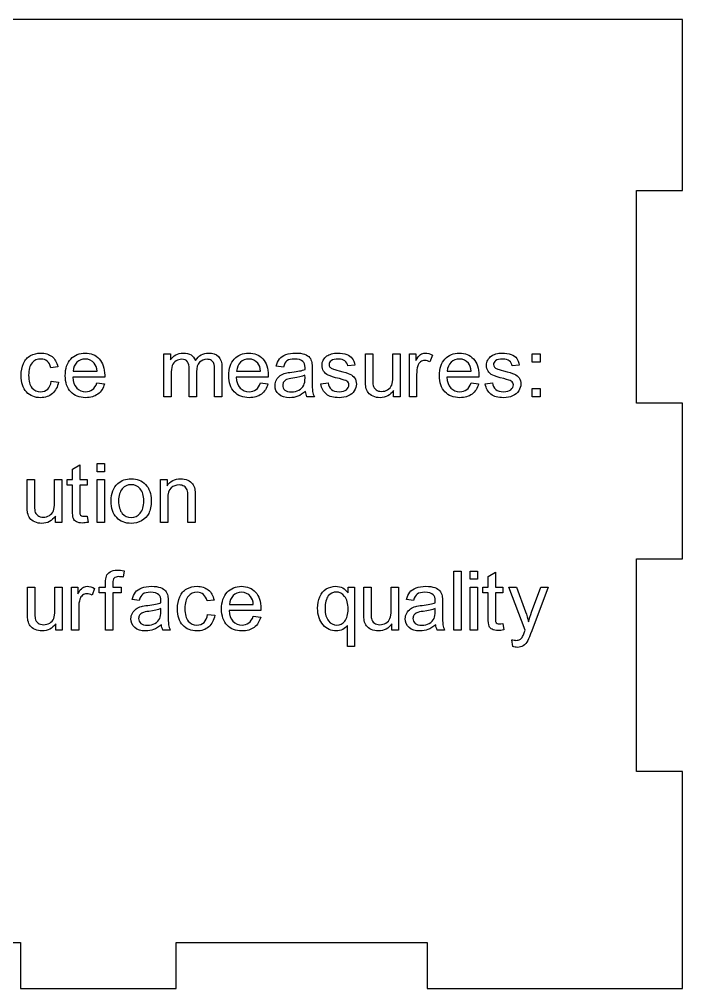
# Model space of a CAD drawing. Extents: x 42.8 to 139, y 87.8 to 151.
# Drawn here: x 95.8 to 139, y 87.8 to 151 of the extents above; entities that cross this region are included whole.
import ezdxf

# ---------------------------------------------------------------- set-up
doc = ezdxf.new("R2010")
doc.units = 0
doc.layers.get('0').update_dxf_attribs({"linetype": 'CONTINUOUS'})

msp = doc.modelspace()

# ---------------------------------------------------------------- linework, layer by layer
at = {"color": 7}
for p, q in [((95.989819, 150.981283), (85.839893, 150.981283)), ((95.989819, 150.981261), (95.989819, 150.981283)), ((105.839745, 150.981261), (95.989819, 150.981261)), ((122.489623, 150.981283), (105.839745, 150.981283)), ((105.839745, 150.981283), (105.839745, 150.981261)), ((122.489623, 150.981261), (122.489623, 150.981283)), ((138.989501, 150.981261), (122.489623, 150.981261)), ((138.989501, 139.831365), (138.989501, 150.981261)), ((135.989523, 125.981468), (135.989523, 139.831365)), ((135.989523, 139.831365), (138.989501, 139.831365)), ((138.989501, 125.981468), (135.989523, 125.981468)), ((138.989501, 115.831542), (138.989501, 125.981468)), ((135.989523, 101.981646), (135.989523, 115.831542)), ((135.989523, 115.831542), (138.989501, 115.831542)), ((138.989501, 101.981646), (135.989523, 101.981646)), ((138.989501, 87.83175), (138.989501, 101.981646)), ((85.989893, 90.831727), (95.839819, 90.831727)), ((95.839819, 90.831727), (95.839819, 87.83175)), ((105.989745, 87.83175), (105.989745, 90.831727)), ((105.989745, 90.831727), (122.339623, 90.831727)), ((122.339623, 90.831727), (122.339623, 87.83175)), ((95.839819, 87.83175), (105.989745, 87.83175)), ((122.339623, 87.83175), (138.989501, 87.83175))]:
    msp.add_line(p, q, dxfattribs=at)
at = {"color": 0}
for p, q in [((105.187415, 126.392929), (105.187415, 129.182929)), ((105.187415, 129.182929), (105.613415, 129.182929)), ((105.613415, 129.182929), (105.613415, 128.792929)), ((118.325415, 127.454929), (118.325415, 129.182929)), ((118.325415, 129.182929), (118.799415, 129.182929)), ((118.799415, 129.182929), (118.799415, 127.640929)), ((120.113415, 127.688929), (120.113415, 129.182929)), ((120.113415, 129.182929), (120.587415, 129.182929)), ((120.587415, 129.182929), (120.587415, 126.392929)), ((121.185415, 126.392929), (121.185415, 129.182929)), ((121.185415, 129.182929), (121.611415, 129.182929)), ((121.611415, 129.182929), (121.611415, 128.756929)), ((122.697415, 129.092929), (122.529415, 128.660929)), ((129.177415, 128.642929), (129.177415, 129.182929)), ((129.177415, 129.182929), (129.717415, 129.182929)), ((129.717415, 129.182929), (129.717415, 128.642929)), ((98.275415, 128.348929), (97.819415, 128.288929)), ((106.843415, 126.392929), (106.843415, 128.204929)), ((108.973415, 128.306929), (108.973415, 126.392929)), ((112.977415, 128.324929), (112.515415, 128.384929)), ((117.631415, 128.462929), (117.169415, 128.402929)), ((128.345415, 128.462929), (127.883415, 128.402929)), ((129.717415, 128.642929), (129.177415, 128.642929)), ((101.333415, 127.664929), (99.251415, 127.664929)), ((99.275415, 128.054929), (100.835415, 128.054929)), ((105.661415, 127.838929), (105.661415, 126.392929)), ((107.317415, 128.012929), (107.317415, 126.392929)), ((108.499415, 126.392929), (108.499415, 128.150929)), ((111.989415, 127.664929), (109.907415, 127.664929)), ((109.931415, 128.054929), (111.491415, 128.054929)), ((114.387415, 127.616929), (114.375415, 127.790929)), ((114.855415, 128.192929), (114.855415, 127.562929)), ((121.659415, 127.850929), (121.659415, 126.392929)), ((125.713415, 127.664929), (123.631415, 127.664929)), ((123.655415, 128.054929), (125.215415, 128.054929)), ((97.855415, 127.412929), (98.317415, 127.352929)), ((100.829415, 127.292929), (101.315415, 127.232929)), ((111.485415, 127.292929), (111.971415, 127.232929)), ((115.417415, 127.226929), (115.885415, 127.298929)), ((125.209415, 127.292929), (125.695415, 127.232929)), ((126.131415, 127.226929), (126.599415, 127.298929)), ((129.177415, 126.392929), (129.177415, 126.932929)), ((129.177415, 126.932929), (129.717415, 126.932929)), ((129.717415, 126.932929), (129.717415, 126.392929)), ((105.661415, 126.392929), (105.187415, 126.392929)), ((107.317415, 126.392929), (106.843415, 126.392929)), ((108.973415, 126.392929), (108.499415, 126.392929)), ((114.999415, 126.392929), (114.513415, 126.392929)), ((120.161415, 126.392929), (120.161415, 126.806929)), ((120.587415, 126.392929), (120.161415, 126.392929)), ((121.659415, 126.392929), (121.185415, 126.392929)), ((129.717415, 126.392929), (129.177415, 126.392929)), ((99.233616, 121.684157), (99.707616, 121.966157)), ((99.707616, 121.966157), (99.707616, 120.994157)), ((100.855067, 121.510157), (100.855067, 122.050157)), ((100.855067, 122.050157), (101.329067, 122.050157)), ((101.329067, 122.050157), (101.329067, 121.510157)), ((99.233616, 120.994157), (99.233616, 121.684157)), ((101.329067, 121.510157), (100.855067, 121.510157)), ((96.283616, 119.266157), (96.283616, 120.994157)), ((96.283616, 120.994157), (96.757616, 120.994157)), ((96.757616, 120.994157), (96.757616, 119.452157)), ((98.071616, 119.500157), (98.071616, 120.994157)), ((98.071616, 120.994157), (98.545616, 120.994157)), ((98.545616, 120.994157), (98.545616, 118.204157)), ((98.885616, 120.628157), (98.885616, 120.994157)), ((98.885616, 120.994157), (99.233616, 120.994157)), ((99.233616, 120.628157), (98.885616, 120.628157)), ((99.233616, 119.020157), (99.233616, 120.628157)), ((99.707616, 120.994157), (100.187616, 120.994157)), ((100.187616, 120.628157), (99.707616, 120.628157)), ((99.707616, 120.628157), (99.707616, 118.996157)), ((100.187616, 120.994157), (100.187616, 120.628157)), ((100.851616, 118.204157), (100.851616, 120.994157)), ((100.851616, 120.994157), (101.325616, 120.994157)), ((101.325616, 120.994157), (101.325616, 118.204157)), ((104.969616, 118.204157), (104.969616, 120.994157)), ((104.969616, 120.994157), (105.395616, 120.994157)), ((105.395616, 120.994157), (105.395616, 120.598157)), ((105.443616, 119.728157), (105.443616, 118.204157)), ((106.757616, 118.204157), (106.757616, 119.902157)), ((107.231616, 119.920157), (107.231616, 118.204157)), ((98.119616, 118.204157), (98.119616, 118.618157)), ((98.545616, 118.204157), (98.119616, 118.204157)), ((100.187616, 118.624157), (100.247616, 118.210157)), ((101.325616, 118.204157), (100.851616, 118.204157)), ((105.443616, 118.204157), (104.969616, 118.204157)), ((107.231616, 118.204157), (106.757616, 118.204157)), ((102.601616, 115.056742), (102.535616, 114.648742)), ((124.077616, 111.192742), (124.077616, 115.038742)), ((124.077616, 115.038742), (124.551616, 115.038742)), ((124.551616, 115.038742), (124.551616, 111.192742)), ((125.155616, 114.498742), (125.155616, 115.038742)), ((125.155616, 115.038742), (125.629616, 115.038742)), ((125.629616, 115.038742), (125.629616, 114.498742)), ((126.317616, 114.672742), (126.791616, 114.954742)), ((126.791616, 114.954742), (126.791616, 113.982742)), ((125.629616, 114.498742), (125.155616, 114.498742)), ((126.317616, 113.982742), (126.317616, 114.672742)), ((96.305616, 112.254742), (96.305616, 113.982742)), ((96.305616, 113.982742), (96.779616, 113.982742)), ((96.779616, 113.982742), (96.779616, 112.440742)), ((98.093616, 112.488742), (98.093616, 113.982742)), ((98.093616, 113.982742), (98.567616, 113.982742)), ((98.567616, 113.982742), (98.567616, 111.192742)), ((99.165616, 111.192742), (99.165616, 113.982742)), ((99.165616, 113.982742), (99.591616, 113.982742)), ((99.591616, 113.982742), (99.591616, 113.556742)), ((100.677616, 113.892742), (100.509616, 113.460742)), ((100.981616, 113.616742), (100.981616, 113.982742)), ((100.981616, 113.982742), (101.395616, 113.982742)), ((101.395616, 113.982742), (101.395616, 114.276742)), ((101.863616, 114.240742), (101.863616, 113.982742)), ((101.863616, 113.982742), (102.409616, 113.982742)), ((102.409616, 113.982742), (102.409616, 113.616742)), ((117.195616, 113.610742), (117.195616, 113.982742)), ((117.195616, 113.982742), (117.621616, 113.982742)), ((117.621616, 113.982742), (117.621616, 110.124742)), ((118.213616, 112.254742), (118.213616, 113.982742)), ((118.213616, 113.982742), (118.687616, 113.982742)), ((118.687616, 113.982742), (118.687616, 112.440742)), ((120.001616, 112.488742), (120.001616, 113.982742)), ((120.001616, 113.982742), (120.475616, 113.982742)), ((120.475616, 113.982742), (120.475616, 111.192742)), ((125.155616, 111.192742), (125.155616, 113.982742)), ((125.155616, 113.982742), (125.629616, 113.982742)), ((125.629616, 113.982742), (125.629616, 111.192742)), ((125.969616, 113.616742), (125.969616, 113.982742)), ((125.969616, 113.982742), (126.317616, 113.982742)), ((126.791616, 113.982742), (127.271616, 113.982742)), ((127.271616, 113.982742), (127.271616, 113.616742)), ((128.727616, 111.186742), (127.665616, 113.982742)), ((127.665616, 113.982742), (128.169616, 113.982742)), ((128.169616, 113.982742), (128.757616, 112.374742)), ((129.153616, 112.356742), (129.747616, 113.982742)), ((130.221616, 113.982742), (129.165616, 111.144742)), ((129.747616, 113.982742), (130.221616, 113.982742)), ((101.395616, 113.616742), (100.981616, 113.616742)), ((101.395616, 111.192742), (101.395616, 113.616742)), ((101.869616, 113.616742), (101.869616, 111.192742)), ((102.409616, 113.616742), (101.869616, 113.616742)), ((103.589616, 113.124742), (103.127616, 113.184742)), ((108.459616, 113.148742), (108.003616, 113.088742)), ((121.463616, 113.124742), (121.001616, 113.184742)), ((126.317616, 113.616742), (125.969616, 113.616742)), ((126.317616, 112.008742), (126.317616, 113.616742)), ((127.271616, 113.616742), (126.791616, 113.616742)), ((126.791616, 113.616742), (126.791616, 111.984742)), ((99.639616, 112.650742), (99.639616, 111.192742)), ((104.999616, 112.416742), (104.987616, 112.590742)), ((105.467616, 112.992742), (105.467616, 112.362742)), ((111.517616, 112.464742), (109.435616, 112.464742)), ((109.459616, 112.854742), (111.019616, 112.854742)), ((122.873616, 112.416742), (122.861616, 112.590742)), ((123.341616, 112.992742), (123.341616, 112.362742)), ((108.039616, 112.212742), (108.501616, 112.152742)), ((111.013616, 112.092742), (111.499616, 112.032742)), ((98.141616, 111.192742), (98.141616, 111.606742)), ((98.567616, 111.192742), (98.141616, 111.192742)), ((99.639616, 111.192742), (99.165616, 111.192742)), ((101.869616, 111.192742), (101.395616, 111.192742)), ((105.611616, 111.192742), (105.125616, 111.192742)), ((117.147616, 110.124742), (117.147616, 111.492742)), ((120.049616, 111.192742), (120.049616, 111.606742)), ((120.475616, 111.192742), (120.049616, 111.192742)), ((123.485616, 111.192742), (122.999616, 111.192742)), ((124.551616, 111.192742), (124.077616, 111.192742)), ((125.629616, 111.192742), (125.155616, 111.192742)), ((127.271616, 111.612742), (127.331616, 111.198742)), ((127.917616, 110.124742), (127.863616, 110.562742)), ((117.621616, 110.124742), (117.147616, 110.124742))]:
    msp.add_line(p, q, dxfattribs=at)
for points in [[(96.043415, 128.564929), (96.139415, 128.792929), (96.295415, 128.960929), (96.499415, 129.074929)], [(96.499415, 129.074929), (96.703415, 129.182929), (96.925415, 129.242929), (97.165415, 129.242929)], [(97.183415, 128.852929), (96.943415, 128.852929), (96.751415, 128.768929), (96.601415, 128.594929)], [(97.165415, 129.242929), (97.465415, 129.242929), (97.711415, 129.164929), (97.903415, 129.008929)], [(97.585415, 128.708929), (97.477415, 128.804929), (97.339415, 128.852929), (97.183415, 128.852929)], [(97.903415, 129.008929), (98.095415, 128.852929), (98.215415, 128.636929), (98.275415, 128.348929)], [(98.765415, 127.766929), (98.765415, 128.234929), (98.885415, 128.594929), (99.125415, 128.852929)], [(99.125415, 128.852929), (99.365415, 129.110929), (99.683415, 129.242929), (100.067415, 129.242929)], [(100.067415, 128.852929), (99.851415, 128.852929), (99.671415, 128.780929), (99.521415, 128.636929)], [(100.067415, 129.242929), (100.439415, 129.242929), (100.739415, 129.116929), (100.979415, 128.864929)], [(100.655415, 128.582929), (100.505415, 128.762929), (100.307415, 128.852929), (100.067415, 128.852929)], [(100.979415, 128.864929), (101.213415, 128.612929), (101.333415, 128.252929), (101.333415, 127.790929)], [(105.613415, 128.792929), (105.697415, 128.924929), (105.817415, 129.032929), (105.961415, 129.116929)], [(105.961415, 129.116929), (106.105415, 129.200929), (106.267415, 129.242929), (106.459415, 129.242929)], [(106.351415, 128.834929), (106.219415, 128.834929), (106.099415, 128.798929), (105.985415, 128.726929)], [(106.729415, 128.678929), (106.657415, 128.780929), (106.531415, 128.834929), (106.351415, 128.834929)], [(106.459415, 129.242929), (106.663415, 129.242929), (106.831415, 129.200929), (106.963415, 129.116929)], [(106.963415, 129.116929), (107.095415, 129.032929), (107.185415, 128.912929), (107.245415, 128.756929)], [(107.245415, 128.756929), (107.461415, 129.080929), (107.749415, 129.242929), (108.109415, 129.242929)], [(108.001415, 128.834929), (107.809415, 128.834929), (107.641415, 128.768929), (107.509415, 128.636929)], [(108.283415, 128.756929), (108.205415, 128.804929), (108.109415, 128.834929), (108.001415, 128.834929)], [(108.109415, 129.242929), (108.385415, 129.242929), (108.595415, 129.170929), (108.751415, 129.014929)], [(108.751415, 129.014929), (108.895415, 128.858929), (108.973415, 128.624929), (108.973415, 128.306929)], [(109.421415, 127.766929), (109.421415, 128.234929), (109.541415, 128.594929), (109.781415, 128.852929)], [(109.781415, 128.852929), (110.021415, 129.110929), (110.339415, 129.242929), (110.723415, 129.242929)], [(110.723415, 128.852929), (110.507415, 128.852929), (110.327415, 128.780929), (110.177415, 128.636929)], [(110.723415, 129.242929), (111.095415, 129.242929), (111.395415, 129.116929), (111.635415, 128.864929)], [(111.311415, 128.582929), (111.161415, 128.762929), (110.963415, 128.852929), (110.723415, 128.852929)], [(111.635415, 128.864929), (111.869415, 128.612929), (111.989415, 128.252929), (111.989415, 127.790929)], [(112.515415, 128.384929), (112.557415, 128.576929), (112.629415, 128.738929), (112.725415, 128.864929)], [(112.725415, 128.864929), (112.821415, 128.984929), (112.959415, 129.074929), (113.139415, 129.146929)], [(113.139415, 129.146929), (113.319415, 129.206929), (113.535415, 129.242929), (113.775415, 129.242929)], [(113.709415, 128.852929), (113.487415, 128.852929), (113.319415, 128.816929), (113.211415, 128.738929)], [(114.255415, 128.690929), (114.135415, 128.798929), (113.949415, 128.852929), (113.709415, 128.852929)], [(113.775415, 129.242929), (114.015415, 129.242929), (114.207415, 129.218929), (114.357415, 129.158929)], [(114.357415, 129.158929), (114.501415, 129.104929), (114.615415, 129.032929), (114.687415, 128.948929)], [(114.687415, 128.948929), (114.753415, 128.864929), (114.801415, 128.756929), (114.831415, 128.624929)], [(115.579415, 128.786929), (115.639415, 128.888929), (115.717415, 128.978929), (115.813415, 129.050929)], [(115.813415, 129.050929), (115.885415, 129.098929), (115.981415, 129.146929), (116.113415, 129.188929)], [(116.557415, 128.852929), (116.341415, 128.852929), (116.185415, 128.816929), (116.089415, 128.744929)], [(116.113415, 129.188929), (116.239415, 129.224929), (116.377415, 129.242929), (116.521415, 129.242929)], [(116.521415, 129.242929), (116.737415, 129.242929), (116.935415, 129.212929), (117.103415, 129.146929)], [(116.983415, 128.732929), (116.887415, 128.810929), (116.743415, 128.852929), (116.557415, 128.852929)], [(117.103415, 129.146929), (117.265415, 129.086929), (117.385415, 129.002929), (117.469415, 128.894929)], [(117.469415, 128.894929), (117.547415, 128.786929), (117.601415, 128.642929), (117.631415, 128.462929)], [(121.611415, 128.756929), (121.719415, 128.954929), (121.815415, 129.086929), (121.911415, 129.146929)], [(121.911415, 129.146929), (122.001415, 129.206929), (122.103415, 129.242929), (122.211415, 129.242929)], [(122.211415, 129.242929), (122.367415, 129.242929), (122.529415, 129.194929), (122.697415, 129.092929)], [(123.145415, 127.766929), (123.145415, 128.234929), (123.265415, 128.594929), (123.505415, 128.852929)], [(123.505415, 128.852929), (123.745415, 129.110929), (124.063415, 129.242929), (124.447415, 129.242929)], [(124.447415, 128.852929), (124.231415, 128.852929), (124.051415, 128.780929), (123.901415, 128.636929)], [(124.447415, 129.242929), (124.819415, 129.242929), (125.119415, 129.116929), (125.359415, 128.864929)], [(125.035415, 128.582929), (124.885415, 128.762929), (124.687415, 128.852929), (124.447415, 128.852929)], [(125.359415, 128.864929), (125.593415, 128.612929), (125.713415, 128.252929), (125.713415, 127.790929)], [(126.293415, 128.786929), (126.353415, 128.888929), (126.431415, 128.978929), (126.527415, 129.050929)], [(126.527415, 129.050929), (126.599415, 129.098929), (126.695415, 129.146929), (126.827415, 129.188929)], [(127.271415, 128.852929), (127.055415, 128.852929), (126.899415, 128.816929), (126.803415, 128.744929)], [(126.827415, 129.188929), (126.953415, 129.224929), (127.091415, 129.242929), (127.235415, 129.242929)], [(127.235415, 129.242929), (127.451415, 129.242929), (127.649415, 129.212929), (127.817415, 129.146929)], [(127.697415, 128.732929), (127.601415, 128.810929), (127.457415, 128.852929), (127.271415, 128.852929)], [(127.817415, 129.146929), (127.979415, 129.086929), (128.099415, 129.002929), (128.183415, 128.894929)], [(128.183415, 128.894929), (128.261415, 128.786929), (128.315415, 128.642929), (128.345415, 128.462929)], [(95.893415, 127.778929), (95.893415, 128.078929), (95.941415, 128.336929), (96.043415, 128.564929)], [(96.601415, 128.594929), (96.457415, 128.426929), (96.379415, 128.162929), (96.379415, 127.790929)], [(97.819415, 128.288929), (97.777415, 128.474929), (97.699415, 128.612929), (97.585415, 128.708929)], [(99.521415, 128.636929), (99.377415, 128.492929), (99.293415, 128.300929), (99.275415, 128.054929)], [(100.835415, 128.054929), (100.817415, 128.282929), (100.757415, 128.462929), (100.655415, 128.582929)], [(105.739415, 128.420929), (105.691415, 128.288929), (105.661415, 128.096929), (105.661415, 127.838929)], [(105.985415, 128.726929), (105.871415, 128.660929), (105.787415, 128.558929), (105.739415, 128.420929)], [(106.843415, 128.204929), (106.843415, 128.408929), (106.807415, 128.570929), (106.729415, 128.678929)], [(107.509415, 128.636929), (107.383415, 128.510929), (107.317415, 128.300929), (107.317415, 128.012929)], [(108.451415, 128.558929), (108.427415, 128.642929), (108.367415, 128.708929), (108.283415, 128.756929)], [(108.499415, 128.150929), (108.499415, 128.336929), (108.487415, 128.474929), (108.451415, 128.558929)], [(110.177415, 128.636929), (110.033415, 128.492929), (109.949415, 128.300929), (109.931415, 128.054929)], [(111.491415, 128.054929), (111.473415, 128.282929), (111.413415, 128.462929), (111.311415, 128.582929)], [(113.211415, 128.738929), (113.109415, 128.660929), (113.031415, 128.522929), (112.977415, 128.324929)], [(114.387415, 128.288929), (114.387415, 128.480929), (114.345415, 128.612929), (114.255415, 128.690929)], [(114.387415, 128.162929), (114.387415, 128.222929), (114.387415, 128.264929), (114.387415, 128.288929)], [(114.831415, 128.624929), (114.843415, 128.546929), (114.855415, 128.402929), (114.855415, 128.192929)], [(115.495415, 128.438929), (115.495415, 128.558929), (115.519415, 128.678929), (115.579415, 128.786929)], [(115.597415, 128.066929), (115.531415, 128.174929), (115.495415, 128.300929), (115.495415, 128.438929)], [(116.089415, 128.744929), (115.999415, 128.672929), (115.951415, 128.588929), (115.951415, 128.492929)], [(115.951415, 128.492929), (115.951415, 128.432929), (115.969415, 128.378929), (116.011415, 128.330929)], [(116.011415, 128.330929), (116.047415, 128.282929), (116.107415, 128.240929), (116.191415, 128.204929)], [(116.191415, 128.204929), (116.239415, 128.192929), (116.377415, 128.150929), (116.611415, 128.084929)], [(117.169415, 128.402929), (117.151415, 128.540929), (117.091415, 128.648929), (116.983415, 128.732929)], [(121.737415, 128.402929), (121.689415, 128.234929), (121.659415, 128.054929), (121.659415, 127.850929)], [(121.911415, 128.660929), (121.833415, 128.600929), (121.773415, 128.516929), (121.737415, 128.402929)], [(122.187415, 128.756929), (122.085415, 128.756929), (121.995415, 128.726929), (121.911415, 128.660929)], [(122.529415, 128.660929), (122.421415, 128.720929), (122.307415, 128.756929), (122.187415, 128.756929)], [(123.901415, 128.636929), (123.757415, 128.492929), (123.673415, 128.300929), (123.655415, 128.054929)], [(125.215415, 128.054929), (125.197415, 128.282929), (125.137415, 128.462929), (125.035415, 128.582929)], [(126.209415, 128.438929), (126.209415, 128.558929), (126.233415, 128.678929), (126.293415, 128.786929)], [(126.311415, 128.066929), (126.245415, 128.174929), (126.209415, 128.300929), (126.209415, 128.438929)], [(126.803415, 128.744929), (126.713415, 128.672929), (126.665415, 128.588929), (126.665415, 128.492929)], [(126.665415, 128.492929), (126.665415, 128.432929), (126.683415, 128.378929), (126.725415, 128.330929)], [(126.725415, 128.330929), (126.761415, 128.282929), (126.821415, 128.240929), (126.905415, 128.204929)], [(126.905415, 128.204929), (126.953415, 128.192929), (127.091415, 128.150929), (127.325415, 128.084929)], [(127.883415, 128.402929), (127.865415, 128.540929), (127.805415, 128.648929), (127.697415, 128.732929)], [(96.241415, 126.704929), (96.013415, 126.956929), (95.893415, 127.310929), (95.893415, 127.778929)], [(96.379415, 127.790929), (96.379415, 127.418929), (96.451415, 127.148929), (96.595415, 126.974929)], [(99.125415, 126.710929), (98.885415, 126.956929), (98.765415, 127.310929), (98.765415, 127.766929)], [(99.251415, 127.664929), (99.263415, 127.364929), (99.353415, 127.130929), (99.509415, 126.962929)], [(101.333415, 127.790929), (101.333415, 127.766929), (101.333415, 127.724929), (101.333415, 127.664929)], [(109.781415, 126.710929), (109.541415, 126.956929), (109.421415, 127.310929), (109.421415, 127.766929)], [(109.907415, 127.664929), (109.919415, 127.364929), (110.009415, 127.130929), (110.165415, 126.962929)], [(111.989415, 127.790929), (111.989415, 127.766929), (111.989415, 127.724929), (111.989415, 127.664929)], [(112.527415, 127.502929), (112.587415, 127.610929), (112.665415, 127.700929), (112.773415, 127.772929)], [(112.773415, 127.772929), (112.869415, 127.838929), (112.983415, 127.892929), (113.115415, 127.928929)], [(113.115415, 127.928929), (113.205415, 127.952929), (113.343415, 127.976929), (113.535415, 128.000929)], [(113.601415, 127.610929), (113.409415, 127.586929), (113.271415, 127.556929), (113.187415, 127.520929)], [(113.535415, 128.000929), (113.919415, 128.042929), (114.201415, 128.096929), (114.387415, 128.162929)], [(114.375415, 127.790929), (114.207415, 127.724929), (113.949415, 127.664929), (113.601415, 127.610929)], [(114.309415, 127.148929), (114.357415, 127.256929), (114.387415, 127.412929), (114.387415, 127.616929)], [(114.855415, 127.562929), (114.855415, 127.130929), (114.861415, 126.848929), (114.885415, 126.728929)], [(115.903415, 127.802929), (115.771415, 127.862929), (115.669415, 127.952929), (115.597415, 128.066929)], [(116.623415, 127.574929), (116.275415, 127.658929), (116.035415, 127.736929), (115.903415, 127.802929)], [(116.611415, 128.084929), (116.947415, 128.000929), (117.181415, 127.928929), (117.313415, 127.868929)], [(117.109415, 127.412929), (117.049415, 127.454929), (116.887415, 127.508929), (116.623415, 127.574929)], [(117.313415, 127.868929), (117.445415, 127.808929), (117.547415, 127.724929), (117.619415, 127.616929)], [(117.619415, 127.616929), (117.691415, 127.508929), (117.733415, 127.376929), (117.733415, 127.214929)], [(118.799415, 127.640929), (118.799415, 127.394929), (118.805415, 127.226929), (118.829415, 127.136929)], [(120.035415, 127.148929), (120.083415, 127.268929), (120.113415, 127.448929), (120.113415, 127.688929)], [(123.505415, 126.710929), (123.265415, 126.956929), (123.145415, 127.310929), (123.145415, 127.766929)], [(123.631415, 127.664929), (123.643415, 127.364929), (123.733415, 127.130929), (123.889415, 126.962929)], [(125.713415, 127.790929), (125.713415, 127.766929), (125.713415, 127.724929), (125.713415, 127.664929)], [(126.617415, 127.802929), (126.485415, 127.862929), (126.383415, 127.952929), (126.311415, 128.066929)], [(127.337415, 127.574929), (126.989415, 127.658929), (126.749415, 127.736929), (126.617415, 127.802929)], [(127.325415, 128.084929), (127.661415, 128.000929), (127.895415, 127.928929), (128.027415, 127.868929)], [(127.823415, 127.412929), (127.763415, 127.454929), (127.601415, 127.508929), (127.337415, 127.574929)], [(128.027415, 127.868929), (128.159415, 127.808929), (128.261415, 127.724929), (128.333415, 127.616929)], [(128.333415, 127.616929), (128.405415, 127.508929), (128.447415, 127.376929), (128.447415, 127.214929)], [(96.595415, 126.974929), (96.739415, 126.806929), (96.925415, 126.722929), (97.153415, 126.722929)], [(97.621415, 126.890929), (97.741415, 126.998929), (97.819415, 127.172929), (97.855415, 127.412929)], [(98.317415, 127.352929), (98.269415, 127.034929), (98.137415, 126.782929), (97.927415, 126.602929)], [(99.509415, 126.962929), (99.665415, 126.806929), (99.857415, 126.722929), (100.097415, 126.722929)], [(100.541415, 126.860929), (100.661415, 126.944929), (100.757415, 127.088929), (100.829415, 127.292929)], [(101.315415, 127.232929), (101.243415, 126.950929), (101.099415, 126.728929), (100.889415, 126.566929)], [(110.165415, 126.962929), (110.321415, 126.806929), (110.513415, 126.722929), (110.753415, 126.722929)], [(111.197415, 126.860929), (111.317415, 126.944929), (111.413415, 127.088929), (111.485415, 127.292929)], [(111.971415, 127.232929), (111.899415, 126.950929), (111.755415, 126.728929), (111.545415, 126.566929)], [(112.431415, 127.130929), (112.431415, 127.262929), (112.461415, 127.388929), (112.527415, 127.502929)], [(112.677415, 126.554929), (112.515415, 126.704929), (112.431415, 126.896929), (112.431415, 127.130929)], [(113.001415, 127.364929), (112.959415, 127.304929), (112.935415, 127.226929), (112.935415, 127.142929)], [(112.935415, 127.142929), (112.935415, 127.022929), (112.983415, 126.914929), (113.079415, 126.830929)], [(113.187415, 127.520929), (113.109415, 127.484929), (113.049415, 127.436929), (113.001415, 127.364929)], [(113.991415, 126.824929), (114.135415, 126.902929), (114.237415, 127.010929), (114.309415, 127.148929)], [(115.783415, 126.560929), (115.591415, 126.704929), (115.471415, 126.926929), (115.417415, 127.226929)], [(115.885415, 127.298929), (115.909415, 127.118929), (115.987415, 126.974929), (116.107415, 126.872929)], [(117.091415, 126.854929), (117.193415, 126.938929), (117.247415, 127.046929), (117.247415, 127.166929)], [(117.247415, 127.166929), (117.247415, 127.268929), (117.205415, 127.352929), (117.109415, 127.412929)], [(117.733415, 127.214929), (117.733415, 127.058929), (117.691415, 126.914929), (117.595415, 126.770929)], [(118.355415, 127.016929), (118.337415, 127.106929), (118.325415, 127.250929), (118.325415, 127.454929)], [(118.499415, 126.662929), (118.433415, 126.758929), (118.385415, 126.872929), (118.355415, 127.016929)], [(118.829415, 127.136929), (118.853415, 127.016929), (118.919415, 126.920929), (119.015415, 126.848929)], [(119.771415, 126.848929), (119.891415, 126.920929), (119.981415, 127.016929), (120.035415, 127.148929)], [(123.889415, 126.962929), (124.045415, 126.806929), (124.237415, 126.722929), (124.477415, 126.722929)], [(124.921415, 126.860929), (125.041415, 126.944929), (125.137415, 127.088929), (125.209415, 127.292929)], [(125.695415, 127.232929), (125.623415, 126.950929), (125.479415, 126.728929), (125.269415, 126.566929)], [(126.497415, 126.560929), (126.305415, 126.704929), (126.185415, 126.926929), (126.131415, 127.226929)], [(126.599415, 127.298929), (126.623415, 127.118929), (126.701415, 126.974929), (126.821415, 126.872929)], [(127.805415, 126.854929), (127.907415, 126.938929), (127.961415, 127.046929), (127.961415, 127.166929)], [(127.961415, 127.166929), (127.961415, 127.268929), (127.919415, 127.352929), (127.823415, 127.412929)], [(128.447415, 127.214929), (128.447415, 127.058929), (128.405415, 126.914929), (128.309415, 126.770929)], [(97.159415, 126.332929), (96.781415, 126.332929), (96.475415, 126.452929), (96.241415, 126.704929)], [(97.153415, 126.722929), (97.339415, 126.722929), (97.495415, 126.776929), (97.621415, 126.890929)], [(97.927415, 126.602929), (97.723415, 126.422929), (97.465415, 126.332929), (97.159415, 126.332929)], [(100.091415, 126.332929), (99.683415, 126.332929), (99.365415, 126.458929), (99.125415, 126.710929)], [(100.889415, 126.566929), (100.685415, 126.410929), (100.415415, 126.332929), (100.091415, 126.332929)], [(100.097415, 126.722929), (100.265415, 126.722929), (100.415415, 126.764929), (100.541415, 126.860929)], [(110.747415, 126.332929), (110.339415, 126.332929), (110.021415, 126.458929), (109.781415, 126.710929)], [(111.545415, 126.566929), (111.341415, 126.410929), (111.071415, 126.332929), (110.747415, 126.332929)], [(110.753415, 126.722929), (110.921415, 126.722929), (111.071415, 126.764929), (111.197415, 126.860929)], [(113.391415, 126.332929), (113.085415, 126.332929), (112.845415, 126.404929), (112.677415, 126.554929)], [(113.079415, 126.830929), (113.175415, 126.746929), (113.313415, 126.704929), (113.505415, 126.704929)], [(113.913415, 126.422929), (113.757415, 126.362929), (113.583415, 126.332929), (113.391415, 126.332929)], [(113.505415, 126.704929), (113.685415, 126.704929), (113.847415, 126.740929), (113.991415, 126.824929)], [(114.417415, 126.740929), (114.249415, 126.596929), (114.081415, 126.488929), (113.913415, 126.422929)], [(114.513415, 126.392929), (114.465415, 126.488929), (114.435415, 126.608929), (114.417415, 126.740929)], [(114.885415, 126.728929), (114.903415, 126.614929), (114.939415, 126.500929), (114.999415, 126.392929)], [(116.611415, 126.332929), (116.251415, 126.332929), (115.975415, 126.404929), (115.783415, 126.560929)], [(116.107415, 126.872929), (116.221415, 126.776929), (116.389415, 126.722929), (116.605415, 126.722929)], [(116.605415, 126.722929), (116.821415, 126.722929), (116.983415, 126.764929), (117.091415, 126.854929)], [(117.199415, 126.446929), (117.025415, 126.374929), (116.827415, 126.332929), (116.611415, 126.332929)], [(117.595415, 126.770929), (117.505415, 126.632929), (117.373415, 126.524929), (117.199415, 126.446929)], [(118.817415, 126.428929), (118.673415, 126.488929), (118.571415, 126.566929), (118.499415, 126.662929)], [(119.279415, 126.332929), (119.117415, 126.332929), (118.961415, 126.362929), (118.817415, 126.428929)], [(119.015415, 126.848929), (119.111415, 126.776929), (119.231415, 126.740929), (119.375415, 126.740929)], [(120.161415, 126.806929), (119.945415, 126.494929), (119.651415, 126.332929), (119.279415, 126.332929)], [(119.375415, 126.740929), (119.513415, 126.740929), (119.645415, 126.776929), (119.771415, 126.848929)], [(124.471415, 126.332929), (124.063415, 126.332929), (123.745415, 126.458929), (123.505415, 126.710929)], [(125.269415, 126.566929), (125.065415, 126.410929), (124.795415, 126.332929), (124.471415, 126.332929)], [(124.477415, 126.722929), (124.645415, 126.722929), (124.795415, 126.764929), (124.921415, 126.860929)], [(127.325415, 126.332929), (126.965415, 126.332929), (126.689415, 126.404929), (126.497415, 126.560929)], [(126.821415, 126.872929), (126.935415, 126.776929), (127.103415, 126.722929), (127.319415, 126.722929)], [(127.319415, 126.722929), (127.535415, 126.722929), (127.697415, 126.764929), (127.805415, 126.854929)], [(127.913415, 126.446929), (127.739415, 126.374929), (127.541415, 126.332929), (127.325415, 126.332929)], [(128.309415, 126.770929), (128.219415, 126.632929), (128.087415, 126.524929), (127.913415, 126.446929)], [(101.755616, 119.602157), (101.755616, 120.112157), (101.899616, 120.490157), (102.187616, 120.742157)], [(102.187616, 120.742157), (102.427616, 120.946157), (102.715616, 121.054157), (103.063616, 121.054157)], [(103.063616, 120.664157), (102.829616, 120.664157), (102.631616, 120.580157), (102.475616, 120.400157)], [(103.063616, 121.054157), (103.441616, 121.054157), (103.753616, 120.928157), (103.999616, 120.676157)], [(103.645616, 120.400157), (103.489616, 120.574157), (103.297616, 120.664157), (103.063616, 120.664157)], [(103.999616, 120.676157), (104.239616, 120.430157), (104.365616, 120.082157), (104.365616, 119.638157)], [(105.395616, 120.598157), (105.599616, 120.898157), (105.893616, 121.054157), (106.283616, 121.054157)], [(106.181616, 120.646157), (105.983616, 120.646157), (105.809616, 120.586157), (105.659616, 120.454157)], [(106.505616, 120.562157), (106.415616, 120.616157), (106.307616, 120.646157), (106.181616, 120.646157)], [(106.283616, 121.054157), (106.445616, 121.054157), (106.601616, 121.024157), (106.745616, 120.964157)], [(106.745616, 120.964157), (106.883616, 120.904157), (106.985616, 120.826157), (107.057616, 120.724157)], [(107.057616, 120.724157), (107.129616, 120.628157), (107.177616, 120.514157), (107.207616, 120.376157)], [(102.475616, 120.400157), (102.319616, 120.226157), (102.241616, 119.962157), (102.241616, 119.602157)], [(103.879616, 119.614157), (103.879616, 119.956157), (103.801616, 120.220157), (103.645616, 120.400157)], [(105.659616, 120.454157), (105.515616, 120.328157), (105.443616, 120.088157), (105.443616, 119.728157)], [(106.703616, 120.334157), (106.667616, 120.430157), (106.601616, 120.502157), (106.505616, 120.562157)], [(106.757616, 119.902157), (106.757616, 120.094157), (106.739616, 120.238157), (106.703616, 120.334157)], [(107.207616, 120.376157), (107.219616, 120.292157), (107.231616, 120.136157), (107.231616, 119.920157)], [(96.757616, 119.452157), (96.757616, 119.206157), (96.763616, 119.038157), (96.787616, 118.948157)], [(97.993616, 118.960157), (98.041616, 119.080157), (98.071616, 119.260157), (98.071616, 119.500157)], [(102.115616, 118.516157), (101.875616, 118.768157), (101.755616, 119.128157), (101.755616, 119.602157)], [(102.241616, 119.602157), (102.241616, 119.248157), (102.319616, 118.978157), (102.475616, 118.798157)], [(103.645616, 118.804157), (103.801616, 118.978157), (103.879616, 119.248157), (103.879616, 119.614157)], [(104.365616, 119.638157), (104.365616, 119.278157), (104.311616, 118.996157), (104.203616, 118.792157)], [(96.313616, 118.828157), (96.295616, 118.918157), (96.283616, 119.062157), (96.283616, 119.266157)], [(96.457616, 118.474157), (96.391616, 118.570157), (96.343616, 118.684157), (96.313616, 118.828157)], [(96.787616, 118.948157), (96.811616, 118.828157), (96.877616, 118.732157), (96.973616, 118.660157)], [(97.729616, 118.660157), (97.849616, 118.732157), (97.939616, 118.828157), (97.993616, 118.960157)], [(99.293616, 118.462157), (99.257616, 118.546157), (99.233616, 118.732157), (99.233616, 119.020157)], [(99.707616, 118.996157), (99.707616, 118.864157), (99.713616, 118.774157), (99.731616, 118.732157)], [(99.731616, 118.732157), (99.743616, 118.696157), (99.773616, 118.666157), (99.815616, 118.642157)], [(102.475616, 118.798157), (102.631616, 118.624157), (102.823616, 118.534157), (103.063616, 118.534157)], [(103.063616, 118.534157), (103.291616, 118.534157), (103.489616, 118.624157), (103.645616, 118.804157)], [(104.203616, 118.792157), (104.095616, 118.588157), (103.939616, 118.432157), (103.735616, 118.312157)], [(96.775616, 118.240157), (96.631616, 118.300157), (96.529616, 118.378157), (96.457616, 118.474157)], [(97.237616, 118.144157), (97.075616, 118.144157), (96.919616, 118.174157), (96.775616, 118.240157)], [(96.973616, 118.660157), (97.069616, 118.588157), (97.189616, 118.552157), (97.333616, 118.552157)], [(98.119616, 118.618157), (97.903616, 118.306157), (97.609616, 118.144157), (97.237616, 118.144157)], [(97.333616, 118.552157), (97.471616, 118.552157), (97.603616, 118.588157), (97.729616, 118.660157)], [(99.491616, 118.252157), (99.395616, 118.300157), (99.329616, 118.372157), (99.293616, 118.462157)], [(99.887616, 118.168157), (99.719616, 118.168157), (99.587616, 118.192157), (99.491616, 118.252157)], [(99.815616, 118.642157), (99.851616, 118.618157), (99.905616, 118.606157), (99.977616, 118.606157)], [(100.247616, 118.210157), (100.115616, 118.186157), (99.995616, 118.168157), (99.887616, 118.168157)], [(99.977616, 118.606157), (100.025616, 118.606157), (100.097616, 118.612157), (100.187616, 118.624157)], [(103.063616, 118.144157), (102.673616, 118.144157), (102.355616, 118.264157), (102.115616, 118.516157)], [(103.735616, 118.312157), (103.531616, 118.204157), (103.303616, 118.144157), (103.063616, 118.144157)], [(101.443616, 114.696742), (101.485616, 114.816742), (101.563616, 114.912742), (101.683616, 114.990742)], [(101.683616, 114.990742), (101.791616, 115.062742), (101.953616, 115.104742), (102.163616, 115.104742)], [(102.163616, 115.104742), (102.295616, 115.104742), (102.439616, 115.092742), (102.601616, 115.056742)], [(101.395616, 114.276742), (101.395616, 114.462742), (101.407616, 114.600742), (101.443616, 114.696742)], [(101.953616, 114.582742), (101.893616, 114.522742), (101.863616, 114.408742), (101.863616, 114.240742)], [(102.253616, 114.672742), (102.115616, 114.672742), (102.013616, 114.642742), (101.953616, 114.582742)], [(102.535616, 114.648742), (102.439616, 114.660742), (102.343616, 114.672742), (102.253616, 114.672742)], [(99.591616, 113.556742), (99.699616, 113.754742), (99.795616, 113.886742), (99.891616, 113.946742)], [(99.891616, 113.946742), (99.981616, 114.006742), (100.083616, 114.042742), (100.191616, 114.042742)], [(100.191616, 114.042742), (100.347616, 114.042742), (100.509616, 113.994742), (100.677616, 113.892742)], [(103.337616, 113.664742), (103.433616, 113.784742), (103.571616, 113.874742), (103.751616, 113.946742)], [(103.751616, 113.946742), (103.931616, 114.006742), (104.147616, 114.042742), (104.387616, 114.042742)], [(104.387616, 114.042742), (104.627616, 114.042742), (104.819616, 114.018742), (104.969616, 113.958742)], [(104.969616, 113.958742), (105.113616, 113.904742), (105.227616, 113.832742), (105.299616, 113.748742)], [(105.299616, 113.748742), (105.365616, 113.664742), (105.413616, 113.556742), (105.443616, 113.424742)], [(106.227616, 113.364742), (106.323616, 113.592742), (106.479616, 113.760742), (106.683616, 113.874742)], [(106.683616, 113.874742), (106.887616, 113.982742), (107.109616, 114.042742), (107.349616, 114.042742)], [(107.349616, 114.042742), (107.649616, 114.042742), (107.895616, 113.964742), (108.087616, 113.808742)], [(108.087616, 113.808742), (108.279616, 113.652742), (108.399616, 113.436742), (108.459616, 113.148742)], [(109.309616, 113.652742), (109.549616, 113.910742), (109.867616, 114.042742), (110.251616, 114.042742)], [(110.251616, 114.042742), (110.623616, 114.042742), (110.923616, 113.916742), (111.163616, 113.664742)], [(115.353616, 113.364742), (115.449616, 113.586742), (115.587616, 113.754742), (115.773616, 113.868742)], [(115.773616, 113.868742), (115.953616, 113.982742), (116.157616, 114.042742), (116.379616, 114.042742)], [(116.427616, 113.670742), (116.223616, 113.670742), (116.049616, 113.586742), (115.905616, 113.412742)], [(116.379616, 114.042742), (116.727616, 114.042742), (116.997616, 113.898742), (117.195616, 113.610742)], [(116.967616, 113.388742), (116.817616, 113.574742), (116.637616, 113.670742), (116.427616, 113.670742)], [(121.211616, 113.664742), (121.307616, 113.784742), (121.445616, 113.874742), (121.625616, 113.946742)], [(121.625616, 113.946742), (121.805616, 114.006742), (122.021616, 114.042742), (122.261616, 114.042742)], [(122.261616, 114.042742), (122.501616, 114.042742), (122.693616, 114.018742), (122.843616, 113.958742)], [(122.843616, 113.958742), (122.987616, 113.904742), (123.101616, 113.832742), (123.173616, 113.748742)], [(123.173616, 113.748742), (123.239616, 113.664742), (123.287616, 113.556742), (123.317616, 113.424742)], [(99.717616, 113.202742), (99.669616, 113.034742), (99.639616, 112.854742), (99.639616, 112.650742)], [(99.891616, 113.460742), (99.813616, 113.400742), (99.753616, 113.316742), (99.717616, 113.202742)], [(100.167616, 113.556742), (100.065616, 113.556742), (99.975616, 113.526742), (99.891616, 113.460742)], [(100.509616, 113.460742), (100.401616, 113.520742), (100.287616, 113.556742), (100.167616, 113.556742)], [(103.127616, 113.184742), (103.169616, 113.376742), (103.241616, 113.538742), (103.337616, 113.664742)], [(103.823616, 113.538742), (103.721616, 113.460742), (103.643616, 113.322742), (103.589616, 113.124742)], [(104.321616, 113.652742), (104.099616, 113.652742), (103.931616, 113.616742), (103.823616, 113.538742)], [(104.867616, 113.490742), (104.747616, 113.598742), (104.561616, 113.652742), (104.321616, 113.652742)], [(104.999616, 113.088742), (104.999616, 113.280742), (104.957616, 113.412742), (104.867616, 113.490742)], [(104.999616, 112.962742), (104.999616, 113.022742), (104.999616, 113.064742), (104.999616, 113.088742)], [(105.443616, 113.424742), (105.455616, 113.346742), (105.467616, 113.202742), (105.467616, 112.992742)], [(106.077616, 112.578742), (106.077616, 112.878742), (106.125616, 113.136742), (106.227616, 113.364742)], [(106.785616, 113.394742), (106.641616, 113.226742), (106.563616, 112.962742), (106.563616, 112.590742)], [(107.367616, 113.652742), (107.127616, 113.652742), (106.935616, 113.568742), (106.785616, 113.394742)], [(107.769616, 113.508742), (107.661616, 113.604742), (107.523616, 113.652742), (107.367616, 113.652742)], [(108.003616, 113.088742), (107.961616, 113.274742), (107.883616, 113.412742), (107.769616, 113.508742)], [(108.949616, 112.566742), (108.949616, 113.034742), (109.069616, 113.394742), (109.309616, 113.652742)], [(109.705616, 113.436742), (109.561616, 113.292742), (109.477616, 113.100742), (109.459616, 112.854742)], [(110.251616, 113.652742), (110.035616, 113.652742), (109.855616, 113.580742), (109.705616, 113.436742)], [(110.839616, 113.382742), (110.689616, 113.562742), (110.491616, 113.652742), (110.251616, 113.652742)], [(111.019616, 112.854742), (111.001616, 113.082742), (110.941616, 113.262742), (110.839616, 113.382742)], [(111.163616, 113.664742), (111.397616, 113.412742), (111.517616, 113.052742), (111.517616, 112.590742)], [(115.209616, 112.614742), (115.209616, 112.890742), (115.257616, 113.142742), (115.353616, 113.364742)], [(115.905616, 113.412742), (115.767616, 113.238742), (115.695616, 112.968742), (115.695616, 112.596742)], [(117.195616, 112.554742), (117.195616, 112.926742), (117.123616, 113.202742), (116.967616, 113.388742)], [(121.001616, 113.184742), (121.043616, 113.376742), (121.115616, 113.538742), (121.211616, 113.664742)], [(121.697616, 113.538742), (121.595616, 113.460742), (121.517616, 113.322742), (121.463616, 113.124742)], [(122.195616, 113.652742), (121.973616, 113.652742), (121.805616, 113.616742), (121.697616, 113.538742)], [(122.741616, 113.490742), (122.621616, 113.598742), (122.435616, 113.652742), (122.195616, 113.652742)], [(122.873616, 113.088742), (122.873616, 113.280742), (122.831616, 113.412742), (122.741616, 113.490742)], [(122.873616, 112.962742), (122.873616, 113.022742), (122.873616, 113.064742), (122.873616, 113.088742)], [(123.317616, 113.424742), (123.329616, 113.346742), (123.341616, 113.202742), (123.341616, 112.992742)], [(96.779616, 112.440742), (96.779616, 112.194742), (96.785616, 112.026742), (96.809616, 111.936742)], [(98.015616, 111.948742), (98.063616, 112.068742), (98.093616, 112.248742), (98.093616, 112.488742)], [(103.139616, 112.302742), (103.199616, 112.410742), (103.277616, 112.500742), (103.385616, 112.572742)], [(103.385616, 112.572742), (103.481616, 112.638742), (103.595616, 112.692742), (103.727616, 112.728742)], [(103.727616, 112.728742), (103.817616, 112.752742), (103.955616, 112.776742), (104.147616, 112.800742)], [(104.213616, 112.410742), (104.021616, 112.386742), (103.883616, 112.356742), (103.799616, 112.320742)], [(104.147616, 112.800742), (104.531616, 112.842742), (104.813616, 112.896742), (104.999616, 112.962742)], [(104.987616, 112.590742), (104.819616, 112.524742), (104.561616, 112.464742), (104.213616, 112.410742)], [(104.921616, 111.948742), (104.969616, 112.056742), (104.999616, 112.212742), (104.999616, 112.416742)], [(106.425616, 111.504742), (106.197616, 111.756742), (106.077616, 112.110742), (106.077616, 112.578742)], [(106.563616, 112.590742), (106.563616, 112.218742), (106.635616, 111.948742), (106.779616, 111.774742)], [(109.309616, 111.510742), (109.069616, 111.756742), (108.949616, 112.110742), (108.949616, 112.566742)], [(109.435616, 112.464742), (109.447616, 112.164742), (109.537616, 111.930742), (109.693616, 111.762742)], [(111.517616, 112.590742), (111.517616, 112.566742), (111.517616, 112.524742), (111.517616, 112.464742)], [(115.563616, 111.528742), (115.329616, 111.792742), (115.209616, 112.152742), (115.209616, 112.614742)], [(115.695616, 112.596742), (115.695616, 112.242742), (115.767616, 111.972742), (115.917616, 111.792742)], [(116.979616, 111.780742), (117.123616, 111.948742), (117.195616, 112.206742), (117.195616, 112.554742)], [(118.687616, 112.440742), (118.687616, 112.194742), (118.693616, 112.026742), (118.717616, 111.936742)], [(119.923616, 111.948742), (119.971616, 112.068742), (120.001616, 112.248742), (120.001616, 112.488742)], [(121.013616, 112.302742), (121.073616, 112.410742), (121.151616, 112.500742), (121.259616, 112.572742)], [(121.259616, 112.572742), (121.355616, 112.638742), (121.469616, 112.692742), (121.601616, 112.728742)], [(121.601616, 112.728742), (121.691616, 112.752742), (121.829616, 112.776742), (122.021616, 112.800742)], [(122.087616, 112.410742), (121.895616, 112.386742), (121.757616, 112.356742), (121.673616, 112.320742)], [(122.021616, 112.800742), (122.405616, 112.842742), (122.687616, 112.896742), (122.873616, 112.962742)], [(122.861616, 112.590742), (122.693616, 112.524742), (122.435616, 112.464742), (122.087616, 112.410742)], [(122.795616, 111.948742), (122.843616, 112.056742), (122.873616, 112.212742), (122.873616, 112.416742)], [(96.335616, 111.816742), (96.317616, 111.906742), (96.305616, 112.050742), (96.305616, 112.254742)], [(96.479616, 111.462742), (96.413616, 111.558742), (96.365616, 111.672742), (96.335616, 111.816742)], [(96.809616, 111.936742), (96.833616, 111.816742), (96.899616, 111.720742), (96.995616, 111.648742)], [(97.751616, 111.648742), (97.871616, 111.720742), (97.961616, 111.816742), (98.015616, 111.948742)], [(103.043616, 111.930742), (103.043616, 112.062742), (103.073616, 112.188742), (103.139616, 112.302742)], [(103.289616, 111.354742), (103.127616, 111.504742), (103.043616, 111.696742), (103.043616, 111.930742)], [(103.613616, 112.164742), (103.571616, 112.104742), (103.547616, 112.026742), (103.547616, 111.942742)], [(103.547616, 111.942742), (103.547616, 111.822742), (103.595616, 111.714742), (103.691616, 111.630742)], [(103.799616, 112.320742), (103.721616, 112.284742), (103.661616, 112.236742), (103.613616, 112.164742)], [(104.603616, 111.624742), (104.747616, 111.702742), (104.849616, 111.810742), (104.921616, 111.948742)], [(105.467616, 112.362742), (105.467616, 111.930742), (105.473616, 111.648742), (105.497616, 111.528742)], [(106.779616, 111.774742), (106.923616, 111.606742), (107.109616, 111.522742), (107.337616, 111.522742)], [(107.805616, 111.690742), (107.925616, 111.798742), (108.003616, 111.972742), (108.039616, 112.212742)], [(108.501616, 112.152742), (108.453616, 111.834742), (108.321616, 111.582742), (108.111616, 111.402742)], [(110.725616, 111.660742), (110.845616, 111.744742), (110.941616, 111.888742), (111.013616, 112.092742)], [(111.499616, 112.032742), (111.427616, 111.750742), (111.283616, 111.528742), (111.073616, 111.366742)], [(115.917616, 111.792742), (116.067616, 111.612742), (116.247616, 111.522742), (116.457616, 111.522742)], [(116.457616, 111.522742), (116.655616, 111.522742), (116.829616, 111.606742), (116.979616, 111.780742)], [(118.243616, 111.816742), (118.225616, 111.906742), (118.213616, 112.050742), (118.213616, 112.254742)], [(118.387616, 111.462742), (118.321616, 111.558742), (118.273616, 111.672742), (118.243616, 111.816742)], [(118.717616, 111.936742), (118.741616, 111.816742), (118.807616, 111.720742), (118.903616, 111.648742)], [(119.659616, 111.648742), (119.779616, 111.720742), (119.869616, 111.816742), (119.923616, 111.948742)], [(120.917616, 111.930742), (120.917616, 112.062742), (120.947616, 112.188742), (121.013616, 112.302742)], [(121.163616, 111.354742), (121.001616, 111.504742), (120.917616, 111.696742), (120.917616, 111.930742)], [(121.487616, 112.164742), (121.445616, 112.104742), (121.421616, 112.026742), (121.421616, 111.942742)], [(121.421616, 111.942742), (121.421616, 111.822742), (121.469616, 111.714742), (121.565616, 111.630742)], [(121.673616, 112.320742), (121.595616, 112.284742), (121.535616, 112.236742), (121.487616, 112.164742)], [(122.477616, 111.624742), (122.621616, 111.702742), (122.723616, 111.810742), (122.795616, 111.948742)], [(123.341616, 112.362742), (123.341616, 111.930742), (123.347616, 111.648742), (123.371616, 111.528742)], [(126.377616, 111.450742), (126.341616, 111.534742), (126.317616, 111.720742), (126.317616, 112.008742)], [(126.791616, 111.984742), (126.791616, 111.852742), (126.797616, 111.762742), (126.815616, 111.720742)], [(128.757616, 112.374742), (128.829616, 112.170742), (128.895616, 111.960742), (128.955616, 111.732742)], [(128.955616, 111.732742), (129.009616, 111.936742), (129.075616, 112.146742), (129.153616, 112.356742)], [(96.797616, 111.228742), (96.653616, 111.288742), (96.551616, 111.366742), (96.479616, 111.462742)], [(97.259616, 111.132742), (97.097616, 111.132742), (96.941616, 111.162742), (96.797616, 111.228742)], [(96.995616, 111.648742), (97.091616, 111.576742), (97.211616, 111.540742), (97.355616, 111.540742)], [(98.141616, 111.606742), (97.925616, 111.294742), (97.631616, 111.132742), (97.259616, 111.132742)], [(97.355616, 111.540742), (97.493616, 111.540742), (97.625616, 111.576742), (97.751616, 111.648742)], [(104.003616, 111.132742), (103.697616, 111.132742), (103.457616, 111.204742), (103.289616, 111.354742)], [(103.691616, 111.630742), (103.787616, 111.546742), (103.925616, 111.504742), (104.117616, 111.504742)], [(104.525616, 111.222742), (104.369616, 111.162742), (104.195616, 111.132742), (104.003616, 111.132742)], [(104.117616, 111.504742), (104.297616, 111.504742), (104.459616, 111.540742), (104.603616, 111.624742)], [(105.029616, 111.540742), (104.861616, 111.396742), (104.693616, 111.288742), (104.525616, 111.222742)], [(105.125616, 111.192742), (105.077616, 111.288742), (105.047616, 111.408742), (105.029616, 111.540742)], [(105.497616, 111.528742), (105.515616, 111.414742), (105.551616, 111.300742), (105.611616, 111.192742)], [(107.343616, 111.132742), (106.965616, 111.132742), (106.659616, 111.252742), (106.425616, 111.504742)], [(107.337616, 111.522742), (107.523616, 111.522742), (107.679616, 111.576742), (107.805616, 111.690742)], [(108.111616, 111.402742), (107.907616, 111.222742), (107.649616, 111.132742), (107.343616, 111.132742)], [(110.275616, 111.132742), (109.867616, 111.132742), (109.549616, 111.258742), (109.309616, 111.510742)], [(109.693616, 111.762742), (109.849616, 111.606742), (110.041616, 111.522742), (110.281616, 111.522742)], [(111.073616, 111.366742), (110.869616, 111.210742), (110.599616, 111.132742), (110.275616, 111.132742)], [(110.281616, 111.522742), (110.449616, 111.522742), (110.599616, 111.564742), (110.725616, 111.660742)], [(116.421616, 111.132742), (116.091616, 111.132742), (115.803616, 111.264742), (115.563616, 111.528742)], [(116.841616, 111.234742), (116.709616, 111.168742), (116.571616, 111.132742), (116.421616, 111.132742)], [(117.147616, 111.492742), (117.075616, 111.390742), (116.973616, 111.306742), (116.841616, 111.234742)], [(118.705616, 111.228742), (118.561616, 111.288742), (118.459616, 111.366742), (118.387616, 111.462742)], [(119.167616, 111.132742), (119.005616, 111.132742), (118.849616, 111.162742), (118.705616, 111.228742)], [(118.903616, 111.648742), (118.999616, 111.576742), (119.119616, 111.540742), (119.263616, 111.540742)], [(120.049616, 111.606742), (119.833616, 111.294742), (119.539616, 111.132742), (119.167616, 111.132742)], [(119.263616, 111.540742), (119.401616, 111.540742), (119.533616, 111.576742), (119.659616, 111.648742)], [(121.877616, 111.132742), (121.571616, 111.132742), (121.331616, 111.204742), (121.163616, 111.354742)], [(121.565616, 111.630742), (121.661616, 111.546742), (121.799616, 111.504742), (121.991616, 111.504742)], [(122.399616, 111.222742), (122.243616, 111.162742), (122.069616, 111.132742), (121.877616, 111.132742)], [(121.991616, 111.504742), (122.171616, 111.504742), (122.333616, 111.540742), (122.477616, 111.624742)], [(122.903616, 111.540742), (122.735616, 111.396742), (122.567616, 111.288742), (122.399616, 111.222742)], [(122.999616, 111.192742), (122.951616, 111.288742), (122.921616, 111.408742), (122.903616, 111.540742)], [(123.371616, 111.528742), (123.389616, 111.414742), (123.425616, 111.300742), (123.485616, 111.192742)], [(126.575616, 111.240742), (126.479616, 111.288742), (126.413616, 111.360742), (126.377616, 111.450742)], [(126.971616, 111.156742), (126.803616, 111.156742), (126.671616, 111.180742), (126.575616, 111.240742)], [(126.815616, 111.720742), (126.827616, 111.684742), (126.857616, 111.654742), (126.899616, 111.630742)], [(126.899616, 111.630742), (126.935616, 111.606742), (126.989616, 111.594742), (127.061616, 111.594742)], [(127.331616, 111.198742), (127.199616, 111.174742), (127.079616, 111.156742), (126.971616, 111.156742)], [(127.061616, 111.594742), (127.109616, 111.594742), (127.181616, 111.600742), (127.271616, 111.612742)], [(128.685616, 111.072742), (128.691616, 111.096742), (128.703616, 111.138742), (128.727616, 111.186742)], [(129.165616, 111.144742), (129.051616, 110.844742), (128.961616, 110.634742), (128.901616, 110.514742)], [(127.863616, 110.562742), (127.965616, 110.538742), (128.055616, 110.520742), (128.133616, 110.520742)], [(128.133616, 110.520742), (128.235616, 110.520742), (128.319616, 110.538742), (128.385616, 110.574742)], [(128.385616, 110.574742), (128.445616, 110.610742), (128.499616, 110.658742), (128.541616, 110.718742)], [(128.541616, 110.718742), (128.565616, 110.766742), (128.613616, 110.880742), (128.685616, 111.072742)], [(128.901616, 110.514742), (128.817616, 110.358742), (128.721616, 110.244742), (128.607616, 110.172742)], [(128.223616, 110.064742), (128.133616, 110.064742), (128.031616, 110.082742), (127.917616, 110.124742)], [(128.607616, 110.172742), (128.499616, 110.100742), (128.373616, 110.064742), (128.223616, 110.064742)]]:
    msp.add_open_spline(points, degree=3, dxfattribs=at)

doc.saveas('drawing.dxf')
